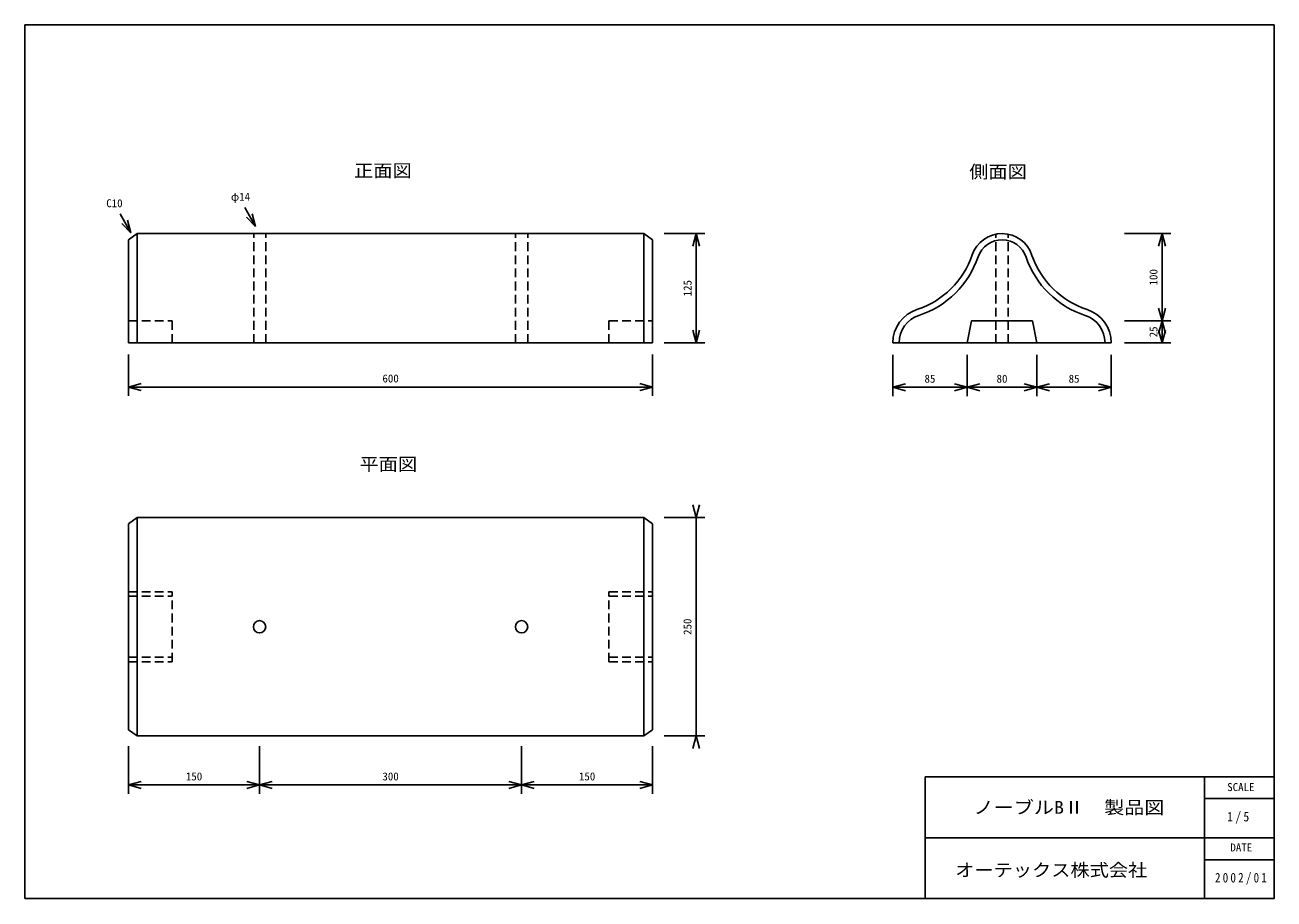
# Model space of a CAD drawing. Units: millimetres, scale not verified. Extents: x -717 to 713, y -529 to 471.
import ezdxf
from ezdxf.enums import TextEntityAlignment as Align

# ---------------------------------------------------------------- set-up
doc = ezdxf.new("R2010")
doc.units = ezdxf.units.MM
doc.header["$LTSCALE"] = 5
doc.linetypes.add('DASHED2', pattern=[3, 2, -1])
for name, color, linetype in [('0-0_外形', 7, 'Continuous'), ('0-1', 4, 'Continuous'), ('0-2', 7, 'Continuous')]:
    doc.layers.add(name, color=color, linetype=linetype)
doc.styles.add('ＭＳ ゴシック', font='')
doc.styles.get('ＭＳ ゴシック').set_extended_font_data('MS Gothic')

msp = doc.modelspace()

# ---------------------------------------------------------------- linework, layer by layer
at = {"layer": '0-0_外形'}
for p, q in [((-587.953, 107.483), (-587.953, 232.483)), ((2.047, 225.403), (-7.953, 232.483)), ((-7.953, 107.483), (-7.953, 232.483)), ((-597.953, 107.483), (-597.953, 225.403)), ((2.047, 107.483), (2.047, 225.403)), ((442.047, 107.483), (437.047, 132.483)), ((-597.953, 107.483), (-587.878, 107.483)), ((-597.934, 107.483), (-597.901, 107.483)), ((-587.953, 107.483), (-15.991, 107.483)), ((-15.991, 107.483), (2.047, 107.483)), ((277.047, 107.483), (442.047, 107.483)), ((442.047, 107.483), (527.047, 107.483)), ((-597.953, -99.597), (-587.953, -92.517)), ((-597.953, -335.437), (-597.953, -99.597)), ((-587.953, -342.517), (-587.953, -92.517)), ((-587.953, -92.517), (-7.953, -92.517)), ((-7.953, -92.517), (2.047, -99.597)), ((-7.953, -342.517), (-7.953, -92.517)), ((2.047, -335.437), (2.047, -99.597)), ((-597.953, -335.437), (-587.953, -342.517)), ((313.943, -389.176), (313.943, -529.176)), ((633.909, -389.176), (313.943, -389.176)), ((713.444, -389.176), (633.909, -389.176)), ((633.943, -389.176), (633.943, -528.769)), ((713.444, -414.176), (633.909, -414.176)), ((713.444, -459.176), (313.943, -459.176)), ((713.444, -484.176), (633.909, -484.176)), ((-716.556, -528.769), (713.444, -528.769))]:
    msp.add_line(p, q, dxfattribs=at)
at = {"layer": '0-0_外形', "linetype": 'DASHED2'}
for p, q in [((-454.625, 107.483), (-454.625, 232.483)), ((-440.669, 107.483), (-440.669, 232.483)), ((-154.953, 107.483), (-154.953, 232.483)), ((-140.953, 107.483), (-140.953, 232.483)), ((395.047, 107.483), (395.047, 231.796)), ((409.047, 107.483), (409.047, 231.796)), ((-597.953, 132.483), (-547.953, 132.483)), ((-547.953, 107.483), (-547.953, 132.483)), ((-597.953, -177.517), (-547.953, -177.517)), ((-597.953, -182.517), (-547.953, -182.517)), ((-547.953, -257.517), (-547.953, -177.517)), ((-47.953, -257.517), (-47.953, -177.517)), ((-47.953, -177.517), (2.047, -177.517)), ((-47.953, -182.517), (2.047, -182.517)), ((-597.953, -252.517), (-547.953, -252.517)), ((-47.953, -252.517), (2.047, -252.517)), ((-597.953, -257.517), (-547.953, -257.517)), ((-47.953, -257.517), (2.047, -257.517))]:
    msp.add_line(p, q, dxfattribs=at)
at = {"layer": '0-0_外形'}
for points in [[(713.444, -528.769), (713.444, 471.231), (-716.556, 471.231), (-716.556, -528.769)], [(-597.953, 225.403), (-587.953, 232.483), (-7.953, 232.483)], [(362.047, 107.483), (367.047, 132.483), (437.047, 132.483)], [(-587.953, -342.517), (-7.953, -342.517), (2.047, -335.437)]]:
    msp.add_lwpolyline(points, dxfattribs=at)
msp.add_lwpolyline([(-716.556, -528.769), (713.444, -528.769), (713.444, 471.231), (-716.556, 471.231)], close=True, dxfattribs=at)
msp.add_lwpolyline([(-716.556, -528.769), (713.444, -528.769), (713.444, 471.231), (-716.556, 471.231)], close=True, dxfattribs=at)
msp.add_lwpolyline([(-716.556, -528.769), (713.444, -528.769), (713.444, 471.231), (-716.556, 471.231)], close=True, dxfattribs=at)
msp.add_lwpolyline([(-716.556, -528.769), (713.444, -528.769), (713.444, 471.231), (-716.556, 471.231)], close=True, dxfattribs=at)
at = {"layer": '0-0_外形', "linetype": 'DASHED2'}
msp.add_lwpolyline([(-47.953, 107.483), (-47.953, 132.483), (2.047, 132.483)], dxfattribs=at)
at = {"layer": '0-0_外形'}
for centre in [(-447.953, -217.517), (-147.953, -217.517)]:
    msp.add_circle(centre, 7, dxfattribs=at)
for centre, radius, start, end in [((402.047, 196.483), 36, 17.79243, 161.11866), ((402.047, 196.483), 28.92, 18.12059, 161.11866), ((273.365, 240.494), 100, 288.25847, 341.19951), ((273.365, 240.494), 107.07, 288.18064, 341.11866), ((530.729, 240.494), 107.07, 199.08691, 251.83258), ((530.729, 240.494), 100, 199.27342, 251.76254), ((317.047, 107.483), 40, 107.98813, 180), ((487.047, 107.483), 40, 0, 71.9614), ((487.047, 107.483), 40, 71.5963, 71.81936), ((317.047, 107.483), 32.92, 108.18064, 180), ((487.047, 107.483), 32.92, 0, 71.81936)]:
    msp.add_arc(centre, radius, start, end, dxfattribs=at)
at = {"layer": '0-1'}
for p, q in [((-452.481, 240.708), (-464.981, 262.358)), ((-595.194, 233.249), (-607.694, 254.899)), ((-595.194, 233.249), (-605.801, 243.855)), ((-595.194, 233.249), (-599.077, 247.738)), ((-452.481, 240.708), (-463.088, 251.314)), ((-452.481, 240.708), (-456.364, 255.196)), ((61.838, 232.483), (15.096, 232.483)), ((51.838, 232.483), (47.956, 217.994)), ((51.838, 107.483), (51.838, 232.483)), ((51.838, 232.483), (55.72, 217.994)), ((595.252, 232.483), (542.37, 232.483)), ((585.252, 232.483), (581.369, 217.994)), ((585.252, 132.483), (585.252, 232.483)), ((585.252, 232.483), (589.134, 217.994)), ((585.252, 132.483), (581.369, 146.972)), ((585.252, 132.483), (589.134, 146.972)), ((595.252, 132.483), (542.37, 132.483)), ((585.252, 132.483), (581.369, 117.994)), ((585.252, 107.483), (585.252, 132.483)), ((585.252, 132.483), (589.134, 117.994)), ((51.838, 107.483), (47.956, 121.972)), ((51.838, 107.483), (55.72, 121.972)), ((585.252, 107.483), (581.369, 121.972)), ((585.252, 107.483), (589.134, 121.972)), ((61.838, 107.483), (15.096, 107.483)), ((595.252, 107.483), (542.37, 107.483)), ((-597.901, 46.83), (-597.901, 93.894)), ((2.047, 46.83), (2.047, 93.894)), ((277.047, 46.528), (277.047, 93.785)), ((362.047, 46.528), (362.047, 93.785)), ((442.047, 46.528), (442.047, 93.785)), ((527.047, 46.528), (527.047, 93.785)), ((-597.901, 56.83), (-583.412, 60.713)), ((2.047, 56.83), (-12.442, 60.713)), ((277.047, 56.528), (291.535, 60.41)), ((362.047, 56.528), (347.558, 60.41)), ((362.047, 56.528), (376.535, 60.41)), ((442.047, 56.528), (427.558, 60.41)), ((442.047, 56.528), (456.535, 60.41)), ((527.047, 56.528), (512.558, 60.41)), ((-597.901, 56.83), (2.047, 56.83)), ((-597.901, 56.83), (-583.412, 52.948)), ((2.047, 56.83), (-12.442, 52.948)), ((277.047, 56.528), (362.047, 56.528)), ((277.047, 56.528), (291.535, 52.646)), ((362.047, 56.528), (347.558, 52.646)), ((362.047, 56.528), (442.047, 56.528)), ((362.047, 56.528), (376.535, 52.646)), ((442.047, 56.528), (427.558, 52.646)), ((442.047, 56.528), (527.047, 56.528)), ((442.047, 56.528), (456.535, 52.646)), ((527.047, 56.528), (512.558, 52.646)), ((51.752, -92.517), (47.87, -78.028)), ((51.752, -92.517), (55.635, -78.028)), ((61.752, -92.517), (15.203, -92.517)), ((51.752, -92.517), (51.752, -342.517)), ((61.752, -342.517), (15.203, -342.517)), ((51.752, -342.517), (47.87, -357.006)), ((51.752, -342.517), (55.635, -357.006)), ((-597.953, -408.676), (-597.953, -354.352)), ((-447.953, -408.676), (-447.953, -354.352)), ((-147.953, -408.676), (-147.953, -354.352)), ((2.047, -408.676), (2.047, -354.352)), ((-597.953, -398.676), (-583.465, -394.794)), ((-597.953, -398.676), (-447.953, -398.676)), ((-597.953, -398.676), (-583.465, -402.559)), ((-447.953, -398.676), (-462.442, -394.794)), ((-447.953, -398.676), (-462.442, -402.559)), ((-447.953, -398.676), (-433.465, -394.794)), ((-447.953, -398.676), (-147.953, -398.676)), ((-447.953, -398.676), (-433.465, -402.559)), ((-147.953, -398.676), (-162.442, -394.794)), ((-147.953, -398.676), (-162.442, -402.559)), ((-147.953, -398.676), (-133.465, -394.794)), ((-147.953, -398.676), (2.047, -398.676)), ((-147.953, -398.676), (-133.465, -402.559)), ((2.047, -398.676), (-12.442, -394.794)), ((2.047, -398.676), (-12.442, -402.559))]:
    msp.add_line(p, q, dxfattribs=at)

# ---------------------------------------------------------------- texts
at = {"layer": '0-0_外形', "color": 4, "style": 'ＭＳ ゴシック'}
for s, p in [('SCALE', (659.89, -408.384)), ('DATE', (663.505, -477.529))]:
    msp.add_text(s, height=9.164, dxfattribs=at).set_placement(p, align=Align.BOTTOM_LEFT)
at = {"layer": '0-0_外形', "style": 'ＭＳ ゴシック'}
for s, width, p in [('ノーブルBⅡ\u3000製品図', 1.15, (369.53, -436.07)), ('オーテックス株式会社', 1.1, (348.394, -507.766))]:
    msp.add_text(s, height=14.66, dxfattribs=dict(at, width=width)).set_placement(p, align=Align.BOTTOM_LEFT)
at = {"layer": '0-0_外形', "char_height": 11, "attachment_point": 7, "style": 'ＭＳ ゴシック'}
for s, insert in [('\\T1.38;\\W0.9;1/5', (659.794, -443.038)), ('\\T1.39;\\W0.85;2002/01', (645.834, -512.914))]:
    msp.add_mtext(s, dxfattribs=dict(at, insert=insert))
at = {"layer": '0-1', "style": 'ＭＳ ゴシック'}
for s, p in [('C10', (-623.494, 259.849)), ('φ14', (-480.781, 267.308)), ('600', (-307.302, 59.33)), ('85', (313.297, 59.028)), ('80', (395.797, 59.028)), ('85', (478.297, 59.028)), ('150', (-532.328, -396.176)), ('300', (-307.328, -396.176)), ('150', (-82.328, -396.176))]:
    msp.add_text(s, height=9.164, dxfattribs=at).set_placement(p, align=Align.BOTTOM_LEFT)
for s, p in [('100', (582.752, 173.108)), ('125', (49.338, 160.608)), ('25', (582.752, 113.733)), ('250', (49.252, -226.892))]:
    msp.add_text(s, height=9.164, rotation=90, dxfattribs=at).set_placement(p, align=Align.BOTTOM_LEFT)
at = {"layer": '0-2', "style": 'ＭＳ ゴシック', "width": 1.1}
for s, p in [('正面図', (-339.746, 292.8)), ('側面図', (364.455, 291.564)), ('平面図', (-333.569, -43.24))]:
    msp.add_text(s, height=14.66, dxfattribs=at).set_placement(p, align=Align.BOTTOM_LEFT)

doc.saveas('drawing.dxf')
